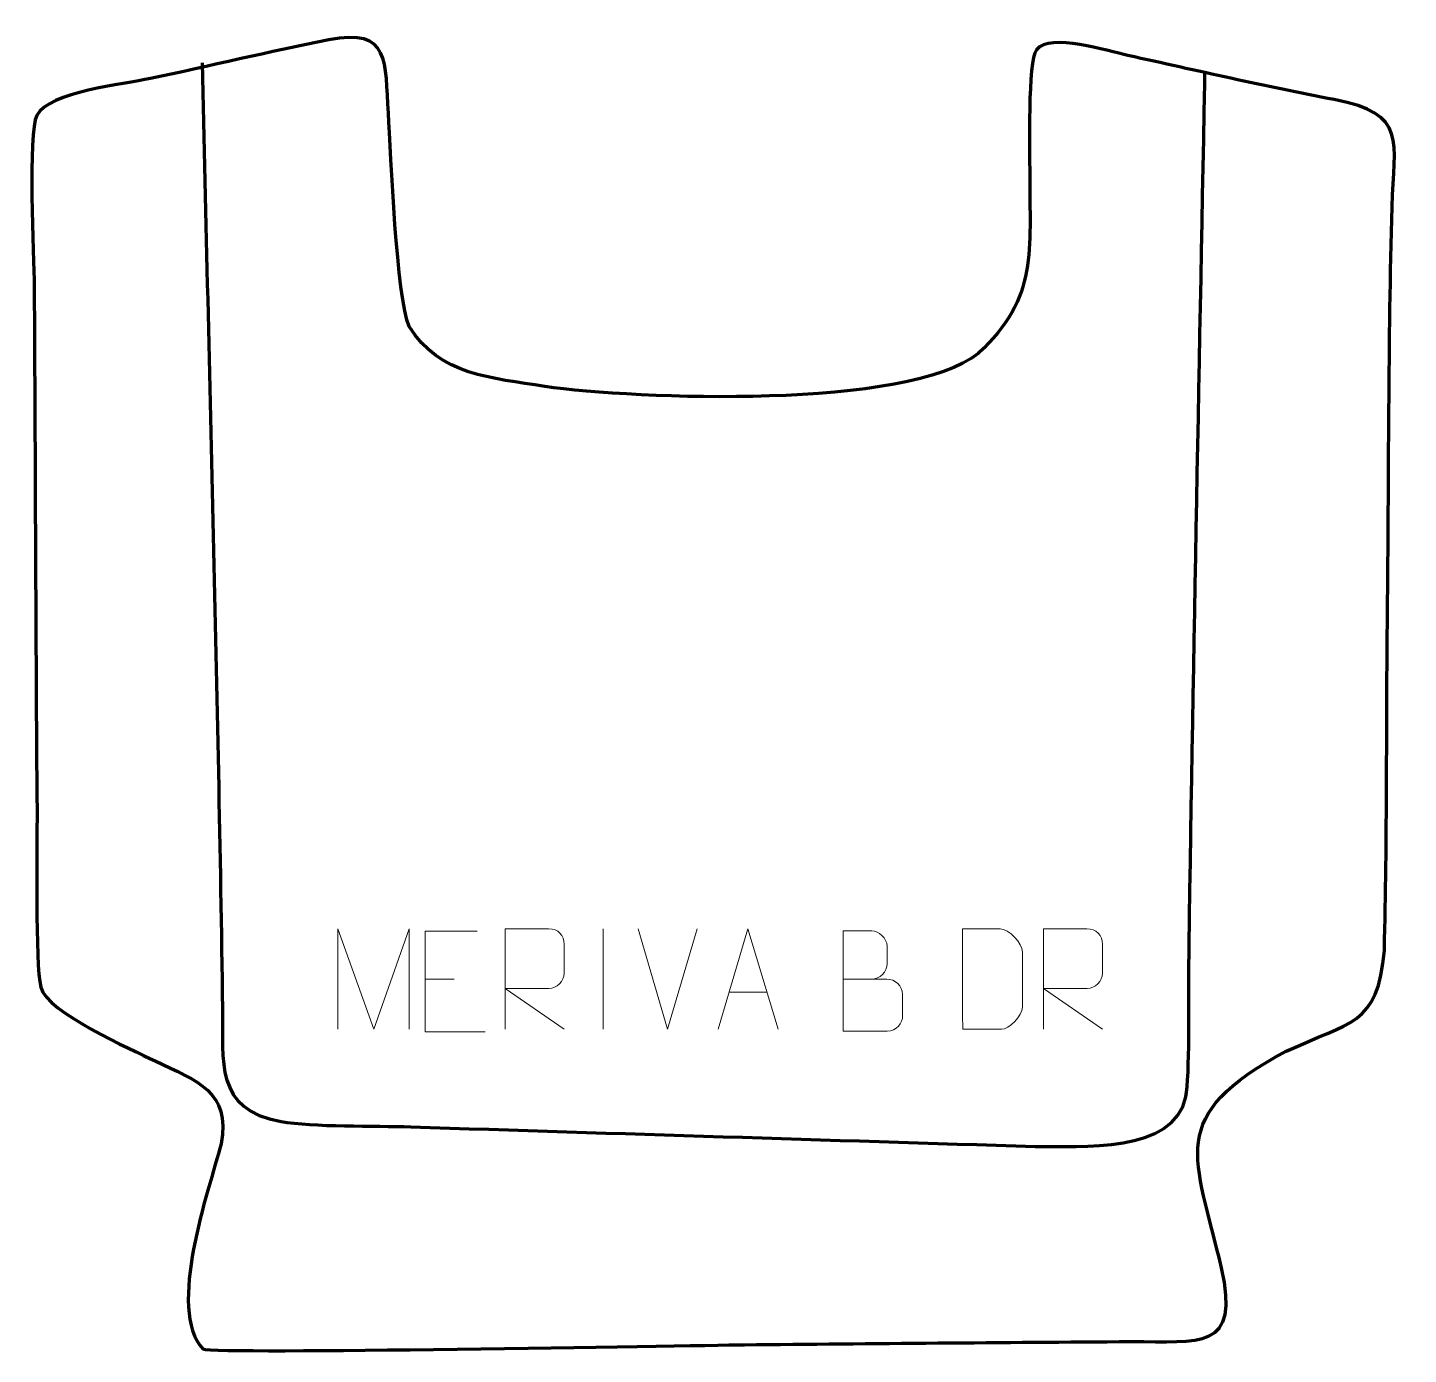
# Model space of a CAD drawing. Header units: millimetres. Extents: x -159 to 184, y -130 to 199.
import ezdxf

# ---------------------------------------------------------------- set-up
doc = ezdxf.new("R2010")
doc.units = ezdxf.units.MM
doc.header["$MEASUREMENT"] = 0
for name, color, linetype in [('layer 1', 7, 'Continuous'), ('layer 2', 7, 'Continuous'), ('layer 3', 7, 'Continuous')]:
    doc.layers.add(name, color=color, linetype=linetype)

msp = doc.modelspace()

# ---------------------------------------------------------------- linework, layer by layer
at = {"layer": 'layer 1', "color": 250, "lineweight": 9}
for points, knots in [([(-81.7763, -49.306), (-81.7763, -49.306), (-81.7763, -24.3481), (-81.7763, -24.3481), (-81.7763, -24.3481), (-81.7763, -24.3481), (-72.8512, -49.306), (-72.8512, -49.306), (-72.8512, -49.306), (-72.8512, -49.306), (-64.0913, -24.3486), (-64.0913, -24.3486), (-64.0913, -24.3486), (-64.0913, -24.3486), (-64.0913, -49.306), (-64.0913, -49.306)], [0, 0, 0, 0, 0.2, 0.2, 0.2, 0.2, 0.4, 0.4, 0.4, 0.4, 0.6, 0.6, 0.6, 0.6, 1, 1, 1, 1]), ([(-47.228, -24.9474), (-47.228, -24.9474), (-60.1019, -24.9474), (-60.1019, -24.9474), (-60.1019, -24.9474), (-60.1019, -24.9474), (-60.1019, -49.901), (-60.1019, -49.901), (-60.1019, -49.901), (-60.1019, -49.901), (-45.2361, -49.901), (-45.2361, -49.901)], [0, 0, 0, 0, 0.25, 0.25, 0.25, 0.25, 0.5, 0.5, 0.5, 0.5, 1, 1, 1, 1]), ([(-40.2658, -49.3038), (-40.2658, -49.3038), (-40.2658, -24.3503), (-40.2658, -24.3503), (-40.2658, -24.3503), (-36.671, -24.3503), (-33.0755, -24.3503), (-29.4803, -24.3503), (-29.4803, -24.3503), (-27.155, -24.388), (-25.5977, -25.878), (-25.6018, -28.2444), (-25.6018, -28.2444), (-25.6022, -30.2799), (-25.6022, -33.3393), (-25.6018, -35.3753), (-25.6018, -35.3753), (-25.6083, -37.2508), (-27.4206, -39.1926), (-29.4301, -39.2117), (-29.4301, -39.2117), (-29.4301, -39.2117), (-40.2658, -39.2117), (-40.2658, -39.2117), (-40.2658, -39.2117), (-40.2658, -39.2117), (-25.6111, -49.3038), (-25.6111, -49.3038)], [0, 0, 0, 0, 0.125, 0.125, 0.125, 0.125, 0.25, 0.25, 0.25, 0.25, 0.375, 0.375, 0.375, 0.375, 0.5, 0.5, 0.5, 0.5, 0.625, 0.625, 0.625, 0.625, 0.75, 0.75, 0.75, 0.75, 1, 1, 1, 1]), ([(12.5957, -49.3038), (12.5957, -49.3038), (19.9667, -24.3503), (19.9667, -24.3503), (19.9667, -24.3503), (19.9667, -24.3503), (27.5366, -49.3038), (27.5366, -49.3038)], [0, 0, 0, 0, 0.33333333, 0.33333333, 0.33333333, 0.33333333, 1, 1, 1, 1]), ([(43.6336, -36.8274), (47.2722, -36.827), (50.8593, -36.827), (54.4987, -36.8274), (54.4987, -36.8274), (56.4741, -36.8447), (58.3977, -38.5808), (58.3977, -40.6304), (58.3977, -40.6304), (58.3973, -41.759), (58.3973, -44.8084), (58.3977, -45.9373), (58.3977, -45.9373), (58.4153, -47.7952), (56.8732, -49.8091), (54.5517, -49.7922), (54.5517, -49.7922), (50.9119, -49.7918), (47.2725, -49.7918), (43.6336, -49.7922), (43.6336, -49.7922), (43.6336, -41.4739), (43.6336, -33.1561), (43.6336, -24.8386), (43.6336, -24.8386), (46.0073, -24.8386), (48.3814, -24.8386), (50.7556, -24.8386), (50.7556, -24.8386), (52.4364, -24.821), (54.5332, -26.7315), (54.5509, -28.6939), (54.5509, -28.6939), (54.5505, -30.76), (54.5505, -30.906), (54.5509, -32.9725), (54.5509, -32.9725), (54.5682, -35.0386), (52.7137, -36.8447), (50.7037, -36.8274)], [0, 0, 0, 0, 0.09090909, 0.09090909, 0.09090909, 0.09090909, 0.18181818, 0.18181818, 0.18181818, 0.18181818, 0.27272727, 0.27272727, 0.27272727, 0.27272727, 0.36363636, 0.36363636, 0.36363636, 0.36363636, 0.45454545, 0.45454545, 0.45454545, 0.45454545, 0.54545455, 0.54545455, 0.54545455, 0.54545455, 0.63636364, 0.63636364, 0.63636364, 0.63636364, 0.72727273, 0.72727273, 0.72727273, 0.72727273, 0.81818182, 0.81818182, 0.81818182, 0.81818182, 1, 1, 1, 1]), ([(73.3114, -49.276), (75.6432, -49.2756), (80.5934, -49.2996), (82.9249, -49.2999), (82.9249, -49.2999), (84.8499, -49.4053), (88.1685, -45.8637), (88.1573, -43.8464), (88.1573, -43.8464), (88.1569, -38.0763), (88.1569, -35.9066), (88.1573, -30.1373), (88.1573, -30.1373), (88.153, -27.9992), (84.7785, -24.3391), (82.6261, -24.3526), (82.6261, -24.3526), (80.3004, -24.3526), (75.5761, -24.3526), (73.25, -24.3526), (73.25, -24.3526), (73.2504, -30.0995), (73.3117, -43.5287), (73.3114, -49.276)], [0, 0, 0, 0, 0.14285714, 0.14285714, 0.14285714, 0.14285714, 0.28571429, 0.28571429, 0.28571429, 0.28571429, 0.42857143, 0.42857143, 0.42857143, 0.42857143, 0.57142857, 0.57142857, 0.57142857, 0.57142857, 0.71428571, 0.71428571, 0.71428571, 0.71428571, 1, 1, 1, 1]), ([(93.3717, -49.3041), (93.3717, -49.3041), (93.3717, -24.3506), (93.3717, -24.3506), (93.3717, -24.3506), (96.9665, -24.3506), (100.562, -24.3506), (104.1572, -24.3506), (104.1572, -24.3506), (106.4825, -24.3883), (108.0398, -25.8783), (108.0357, -28.2447), (108.0357, -28.2447), (108.0353, -30.2802), (108.0353, -33.3396), (108.0357, -35.3756), (108.0357, -35.3756), (108.0292, -37.2511), (106.2169, -39.1929), (104.2074, -39.212), (104.2074, -39.212), (104.2074, -39.212), (93.3717, -39.212), (93.3717, -39.212), (93.3717, -39.212), (93.3717, -39.212), (108.0264, -49.3041), (108.0264, -49.3041)], [0, 0, 0, 0, 0.125, 0.125, 0.125, 0.125, 0.25, 0.25, 0.25, 0.25, 0.375, 0.375, 0.375, 0.375, 0.5, 0.5, 0.5, 0.5, 0.625, 0.625, 0.625, 0.625, 0.75, 0.75, 0.75, 0.75, 1, 1, 1, 1])]:
    msp.add_open_spline(points, degree=3, knots=knots, dxfattribs=at)
for points in [[(-15.9338, -24.34), (-15.9338, -24.34), (-15.9338, -49.3141), (-15.9338, -49.3141)], [(0.0662, -49.3039), (0.0662, -49.3039), (-7.2556, -24.3503), (-7.2556, -24.3503)], [(7.3881, -24.3503), (7.3881, -24.3503), (0.0663, -49.3039), (0.0663, -49.3039)], [(-60.1019, -36.8271), (-60.1019, -36.8271), (-52.9338, -36.8271), (-52.9338, -36.8271)], [(15.3183, -40.0544), (15.3183, -40.0544), (24.814, -40.0544), (24.814, -40.0544)]]:
    msp.add_open_spline(points, degree=3, dxfattribs=at)
at = {"layer": 'layer 2', "color": 140, "lineweight": 158}
msp.add_open_spline([(-115.4606, 190.6655), (-113.7975, 112.3973), (-111.5535, 34.0621), (-110.4559, -44.2074), (-110.4559, -44.2074), (-110.2739, -57.1883), (-112.5307, -69.2357), (-95.9223, -72.1994), (-95.9223, -72.1994), (-88.0423, -73.6056), (-72.6012, -73.2298), (-63.7103, -73.5176), (-63.7103, -73.5176), (-12.0313, -75.1908), (39.6504, -76.7897), (91.3313, -78.4073), (91.3313, -78.4073), (102.4645, -78.1915), (125.887, -80.2521), (128.7093, -66.0663), (128.7093, -66.0663), (129.7604, -60.7831), (129.3661, -42.1359), (129.4563, -35.3985), (129.4563, -35.3985), (130.4421, 38.2229), (132.0779, 111.8344), (133.4006, 185.4501), (133.4006, 185.4501), (133.4188, 186.4658), (133.437, 187.4816), (133.4552, 188.4973)], degree=3, knots=[0, 0, 0, 0, 0.11111111, 0.11111111, 0.11111111, 0.11111111, 0.22222222, 0.22222222, 0.22222222, 0.22222222, 0.33333333, 0.33333333, 0.33333333, 0.33333333, 0.44444444, 0.44444444, 0.44444444, 0.44444444, 0.55555556, 0.55555556, 0.55555556, 0.55555556, 0.66666667, 0.66666667, 0.66666667, 0.66666667, 0.77777778, 0.77777778, 0.77777778, 0.77777778, 1, 1, 1, 1], dxfattribs=at)
at = {"layer": 'layer 3', "color": 242, "lineweight": 158}
msp.add_open_spline([(-157.2119, 135.2092), (-157.3362, 142.4142), (-158.8356, 173.2121), (-156.5439, 177.6291), (-156.5439, 177.6291), (-153.5174, 183.4623), (-134.9978, 185.3641), (-128.341, 186.7747), (-128.341, 186.7747), (-113.5647, 189.9058), (-98.9172, 193.4112), (-84.0895, 196.3689), (-84.0895, 196.3689), (-68.6385, 199.4269), (-70.1083, 190.8945), (-69.272, 178.1804), (-69.272, 178.1804), (-68.6099, 167.9284), (-67.2962, 132.4617), (-64.08, 125.1814), (-64.08, 125.1814), (-56.5334, 112.9857), (-43.628, 112.4832), (-30.4556, 110.2918), (-30.4556, 110.2918), (-7.9075, 107.1021), (59.9573, 104.4941), (77.1822, 118.5353), (77.1822, 118.5353), (92.2508, 132.4332), (89.859, 144.2051), (89.9539, 163.2515), (89.9539, 163.2515), (89.9777, 168.0481), (89.3868, 191.1961), (91.6032, 193.9261), (91.6032, 193.9261), (95.0502, 198.1718), (109.2594, 193.6141), (114.3564, 192.4968), (114.3564, 192.4968), (131.4746, 188.7343), (148.3244, 184.8346), (165.5595, 181.5428), (165.5595, 181.5428), (183.9693, 178.0268), (180.3637, 171.3768), (179.9095, 154.9119), (179.9095, 154.9119), (178.9886, 121.5283), (179.1416, 87.4405), (178.773, 53.9721), (178.773, 53.9721), (178.481, 26.1694), (178.7174, -1.8904), (178.014, -29.6528), (178.014, -29.6528), (176.4416, -48.74), (169.3638, -47.2652), (153.6544, -54.7782), (153.6544, -54.7782), (123.4357, -70.8778), (131.1531, -80.7063), (137.5695, -108.5578), (137.5695, -108.5578), (142.3453, -129.2886), (132.0727, -126.7461), (115.1747, -126.8544), (115.1747, -126.8544), (83.1661, -127.0597), (51.1231, -127.3256), (19.1149, -127.6409), (19.1149, -127.6409), (4.6778, -127.8123), (-111.764, -130.0371), (-115.3555, -128.6817), (-115.3555, -128.6817), (-124.3564, -118.7635), (-113.935, -89.4703), (-110.7606, -77.7518), (-110.7606, -77.7518), (-108.4982, -64.6119), (-116.6727, -62.2571), (-127.1638, -57.1454), (-127.1638, -57.1454), (-133.1705, -54.2188), (-153.9928, -45.1791), (-155.5594, -38.8509), (-155.5594, -38.8509), (-157.0184, -32.9574), (-156.4626, -3.5191), (-156.5049, 4.833), (-156.5049, 4.833), (-156.86, 48.2908), (-156.9295, 91.7508), (-157.2119, 135.2092)], degree=3, knots=[0, 0, 0, 0, 0.04, 0.04, 0.04, 0.04, 0.08, 0.08, 0.08, 0.08, 0.12, 0.12, 0.12, 0.12, 0.16, 0.16, 0.16, 0.16, 0.2, 0.2, 0.2, 0.2, 0.24, 0.24, 0.24, 0.24, 0.28, 0.28, 0.28, 0.28, 0.32, 0.32, 0.32, 0.32, 0.36, 0.36, 0.36, 0.36, 0.4, 0.4, 0.4, 0.4, 0.44, 0.44, 0.44, 0.44, 0.48, 0.48, 0.48, 0.48, 0.52, 0.52, 0.52, 0.52, 0.56, 0.56, 0.56, 0.56, 0.6, 0.6, 0.6, 0.6, 0.64, 0.64, 0.64, 0.64, 0.68, 0.68, 0.68, 0.68, 0.72, 0.72, 0.72, 0.72, 0.76, 0.76, 0.76, 0.76, 0.8, 0.8, 0.8, 0.8, 0.84, 0.84, 0.84, 0.84, 0.88, 0.88, 0.88, 0.88, 0.92, 0.92, 0.92, 0.92, 1, 1, 1, 1], dxfattribs=at)

doc.saveas('drawing.dxf')
